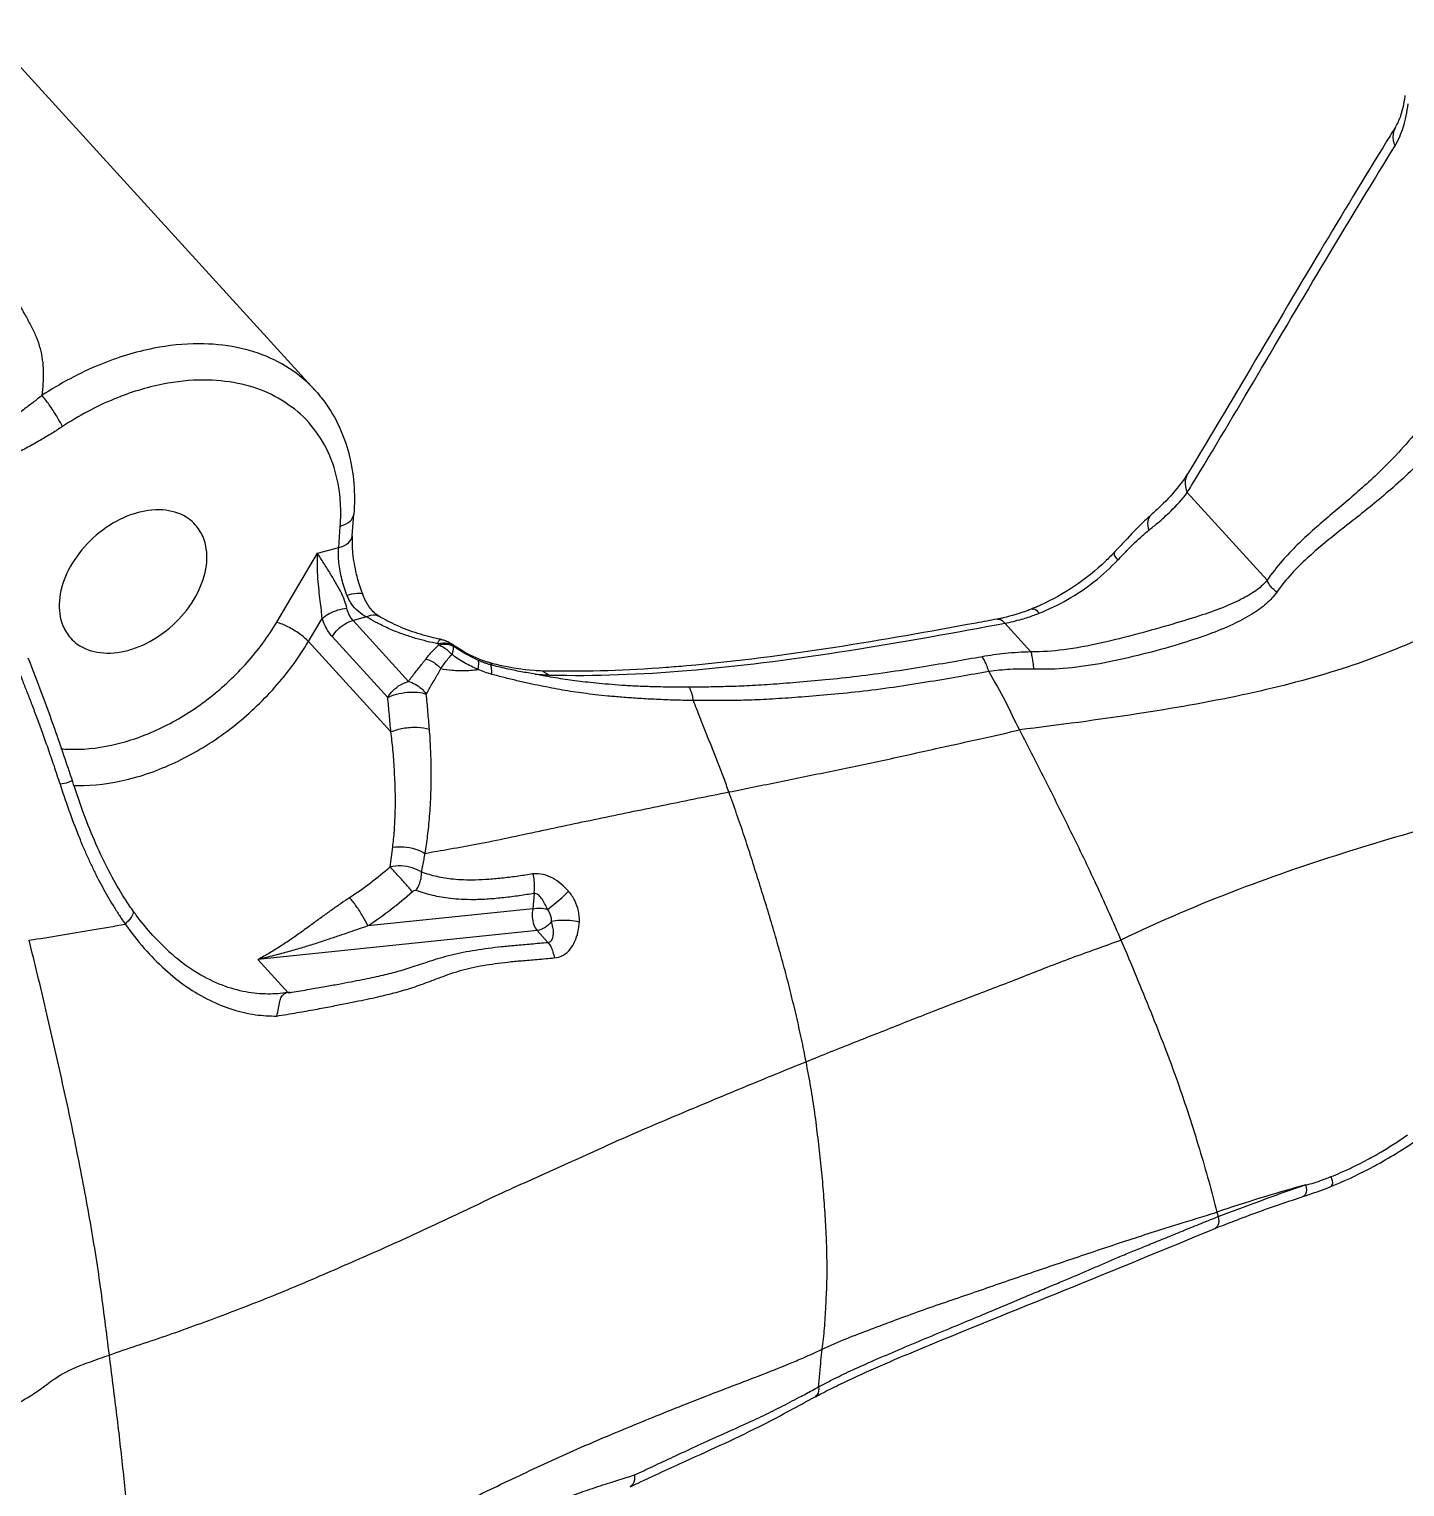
# Model space of a CAD drawing. Header units: inches. Extents: x 179987 to 181505, y -56815 to -55741.
# Drawn here: x 181068.33 to 181082.88, y -56780.22 to -56764.8 of the extents above; entities that cross this region are included whole.
import ezdxf

# ---------------------------------------------------------------- set-up
doc = ezdxf.new("R2010")
doc.units = ezdxf.units.IN
doc.header["$LTSCALE"] = 2
doc.header["$MEASUREMENT"] = 0
doc.layers.get('0').update_dxf_attribs({"linetype": 'CONTINUOUS'})

msp = doc.modelspace()

# ---------------------------------------------------------------- linework, layer by layer
for p, q in [((181071.351, -56768.619), (181067.869, -56764.803)), ((181082.783, -56765.836), (181082.783, -56765.837)), ((181080.585, -56769.503), (181080.584, -56769.504)), ((181081.425, -56770.631), (181080.58, -56769.704)), ((181071.747, -56770.16), (181071.764, -56769.932)), ((181071.603, -56770.286), (181071.62, -56770.058)), ((181070.947, -56771.075), (181071.38, -56770.346)), ((181071.38, -56770.346), (181071.603, -56770.286)), ((181079.808, -56770.336), (181079.808, -56770.336)), ((181071.859, -56770.786), (181071.859, -56770.786)), ((181071.283, -56771.279), (181071.428, -56771.035)), ((181071.898, -56771.019), (181071.755, -56771.057)), ((181072.027, -56771.009), (181072.027, -56771.009)), ((181072.341, -56771.7), (181071.755, -56771.057)), ((181078.927, -56771.389), (181078.649, -56771.085)), ((181071.283, -56771.279), (181072.156, -56772.235)), ((181072.122, -56771.87), (181071.535, -56771.227)), ((181072.663, -56771.315), (181072.651, -56771.302)), ((181072.797, -56771.304), (181072.8, -56771.311)), ((181072.811, -56771.324), (181072.8, -56771.311)), ((181073.206, -56771.505), (181073.225, -56771.53)), ((181073.76, -56771.591), (181073.76, -56771.591)), ((181073.76, -56771.591), (181073.835, -56771.633)), ((181073.67, -56773.943), (181073.658, -56774.106)), ((181073.658, -56774.106), (181071.911, -56774.287)), ((181069.638, -56774.387), (181069.638, -56774.387)), ((181073.703, -56774.335), (181070.748, -56774.641)), ((181073.816, -56774.46), (181073.703, -56774.335)), ((181071.07, -56774.994), (181070.748, -56774.641)), ((181080.88, -56777.483), (181080.88, -56777.483)), ((181076.647, -56779.263), (181076.643, -56779.266))]:
    msp.add_line(p, q)
for points, start_tangent, end_tangent in [([(181082.882, -56765.504), (181082.88, -56765.52), (181082.836, -56765.718)], (-0.124983, -0.992159), (-0.312657, -0.949866)), ([(181082.864, -56765.842), (181082.916, -56765.593)], (0.295975, 0.955196), (0.125136, 0.99214)), ([(181082.836, -56765.718), (181082.783, -56765.836)], (-0.312657, -0.949866), (-0.51662, -0.856215)), ([(181082.783, -56765.837), (181082.692, -56765.985)], (-0.525711, -0.850663), (-0.524252, -0.851563)), ([(181082.784, -56765.837), (181082.757, -56765.914), (181082.778, -56766.037)], (-0.520727, -0.853723), (0.412924, -0.910765)), ([(181082.778, -56766.037), (181082.864, -56765.842)], (0.525481, 0.850805), (0.295975, 0.955196)), ([(181082.692, -56765.985), (181081.989, -56767.143), (181081.206, -56768.465), (181080.585, -56769.503)], (-0.524252, -0.851563), (-0.52121, -0.853428)), ([(181080.67, -56769.555), (181081.366, -56768.389), (181082.088, -56767.173), (181082.778, -56766.037)], (0.519883, 0.854237), (0.524832, 0.851206)), ([(181067.55, -56766.793), (181067.618, -56766.875), (181067.692, -56766.967), (181067.773, -56767.071), (181067.861, -56767.187), (181067.955, -56767.314), (181068.05, -56767.448), (181068.141, -56767.584), (181068.221, -56767.714), (181068.291, -56767.835), (181068.353, -56767.951), (181068.406, -56768.064), (181068.444, -56768.18), (181068.468, -56768.299), (181068.477, -56768.423), (181068.474, -56768.551), (181068.463, -56768.677)], (0.633994, -0.773338), (-0.106397, -0.994324)), ([(181083.891, -56766.807), (181083.801, -56767.334), (181083.657, -56767.857), (181083.456, -56768.347), (181083.226, -56768.755), (181082.999, -56769.067), (181082.786, -56769.311), (181082.589, -56769.508), (181082.407, -56769.675), (181082.235, -56769.824), (181082.069, -56769.965), (181081.906, -56770.106), (181081.744, -56770.256), (181081.584, -56770.426), (181081.425, -56770.631)], (-0.12424, -0.992252), (-0.560891, -0.82789)), ([(181084.267, -56766.9), (181084.135, -56767.462), (181083.941, -56768.012), (181083.694, -56768.517), (181083.426, -56768.929), (181083.173, -56769.24), (181082.941, -56769.48), (181082.73, -56769.673), (181082.537, -56769.836), (181082.356, -56769.98), (181082.184, -56770.116), (181082.015, -56770.253), (181081.849, -56770.397), (181081.685, -56770.56), (181081.527, -56770.757)], (-0.181689, -0.983356), (-0.575238, -0.817986)), ([(181071.35, -56768.618), (181071.19, -56768.47), (181070.879, -56768.281), (181070.526, -56768.169), (181070.125, -56768.13), (181069.647, -56768.178), (181069.077, -56768.351), (181068.463, -56768.677)], (-0.675035, 0.737786), (-0.834905, -0.550394)), ([(181071.138, -56768.822), (181071.134, -56768.819), (181070.854, -56768.649), (181070.536, -56768.549), (181070.175, -56768.513), (181069.744, -56768.557), (181069.231, -56768.713), (181068.68, -56769.006)], (-0.780621, 0.625004), (-0.834907, -0.550391)), ([(181068.463, -56768.677), (181068.371, -56768.75), (181068.268, -56768.828), (181068.154, -56768.908), (181068.031, -56768.987), (181067.906, -56769.059), (181067.784, -56769.119)], (-0.778751, -0.627333), (-0.911548, -0.411194)), ([(181068.68, -56769.006), (181068.62, -56768.896), (181068.541, -56768.775), (181068.463, -56768.677)], (-0.415209, 0.909726), (-0.673911, 0.738813)), ([(181071.35, -56768.619), (181071.457, -56768.749), (181071.709, -56769.287), (181071.764, -56769.932)], (0.675714, -0.737164), (-0.073623, -0.997286)), ([(181071.611, -56769.694), (181071.525, -56769.354), (181071.363, -56769.057), (181071.138, -56768.822)], (-0.131116, 0.991367), (-0.780621, 0.625004)), ([(181068.68, -56769.006), (181068.572, -56769.075), (181068.45, -56769.148), (181068.316, -56769.224), (181068.169, -56769.298), (181068.017, -56769.365), (181067.869, -56769.419)], (-0.834893, -0.550412), (-0.949591, -0.313493)), ([(181080.584, -56769.504), (181080.523, -56769.594), (181080.496, -56769.629)], (-0.522626, -0.852562), (-0.616861, -0.787072)), ([(181080.584, -56769.504), (181080.558, -56769.58), (181080.58, -56769.704)], (-0.512627, -0.858612), (0.41487, -0.909881)), ([(181080.496, -56769.629), (181080.301, -56769.844)], (-0.616861, -0.787072), (-0.717875, -0.696172)), ([(181080.58, -56769.704), (181080.67, -56769.555)], (0.523062, 0.852295), (0.519883, 0.854237)), ([(181071.625, -56769.936), (181071.611, -56769.694)], (0.009258, 0.999957), (-0.131116, 0.991367)), ([(181080.405, -56769.9), (181080.58, -56769.704)], (0.716143, 0.697953), (0.596765, 0.802416)), ([(181070.085, -56770.043), (181070.017, -56769.981), (181069.775, -56769.891), (181069.481, -56769.915), (181069.179, -56770.05), (181068.914, -56770.276), (181068.728, -56770.557), (181068.648, -56770.851)], (-0.671757, 0.740772), (-0.073623, -0.997286)), ([(181071.62, -56770.058), (181071.625, -56769.936)], (0.073623, 0.997286), (0.009258, 0.999957)), ([(181071.724, -56770.006), (181071.764, -56769.932)], (0.726504, 0.687163), (0.082072, 0.996626)), ([(181080.196, -56769.941), (181080.156, -56769.977), (181080.099, -56770.031)], (-0.750344, -0.661047), (-0.714752, -0.699378)), ([(181080.196, -56769.941), (181080.162, -56770.007), (181080.172, -56770.102)], (-0.751325, -0.659932), (0.290325, -0.956928)), ([(181080.301, -56769.844), (181080.196, -56769.941)], (-0.717875, -0.696172), (-0.750323, -0.661072)), ([(181080.268, -56770.024), (181080.405, -56769.9)], (0.763821, 0.645428), (0.716143, 0.697953)), ([(181070.207, -56770.435), (181070.168, -56770.173), (181070.085, -56770.043)], (0.073623, 0.997286), (-0.671757, 0.740772)), ([(181071.62, -56770.058), (181071.724, -56770.006)], (0.966192, 0.257823), (0.726504, 0.687163)), ([(181080.099, -56770.031), (181079.892, -56770.247)], (-0.714752, -0.699378), (-0.681643, -0.731685)), ([(181080.103, -56770.16), (181080.172, -56770.102)], (0.745967, 0.665983), (0.788576, 0.614937)), ([(181080.172, -56770.102), (181080.268, -56770.024)], (0.788591, 0.614918), (0.763821, 0.645428)), ([(181071.603, -56770.286), (181071.707, -56770.234), (181071.747, -56770.16)], (0.966192, 0.257823), (0.082074, 0.996626)), ([(181071.747, -56770.16), (181071.75, -56770.343)], (-0.073623, -0.997286), (0.095774, -0.995403)), ([(181079.892, -56770.247), (181079.808, -56770.336)], (-0.681643, -0.731685), (-0.684766, -0.728763)), ([(181079.942, -56770.317), (181080.027, -56770.231), (181080.103, -56770.16)], (0.695644, 0.718386), (0.745967, 0.665983)), ([(181068.769, -56771.244), (181068.838, -56771.305), (181069.079, -56771.396), (181069.374, -56771.372), (181069.676, -56771.237), (181069.941, -56771.011), (181070.127, -56770.73), (181070.207, -56770.435)], (0.671757, -0.740772), (0.073623, 0.997286)), ([(181071.428, -56771.035), (181071.42, -56770.949), (181071.408, -56770.849), (181071.395, -56770.736), (181071.384, -56770.612), (181071.378, -56770.48), (181071.38, -56770.346)], (-0.066923, 0.997758), (0.059828, 0.998209)), ([(181071.509, -56770.551), (181071.443, -56770.447), (181071.38, -56770.346)], (-0.529074, 0.848575), (-0.521709, 0.853124)), ([(181071.606, -56770.445), (181071.601, -56770.362), (181071.603, -56770.286)], (-0.100351, 0.994952), (0.073623, 0.997286)), ([(181071.75, -56770.343), (181071.789, -56770.565)], (0.095774, -0.995403), (0.237796, -0.971315)), ([(181079.715, -56770.43), (181079.387, -56770.694)], (-0.72375, -0.690062), (-0.829419, -0.558628)), ([(181079.596, -56770.644), (181079.847, -56770.416)], (0.787179, 0.616725), (0.689772, 0.724027)), ([(181079.808, -56770.336), (181079.715, -56770.43)], (-0.684791, -0.72874), (-0.72375, -0.690062)), ([(181079.814, -56770.342), (181079.807, -56770.35), (181079.847, -56770.416)], (-0.749695, -0.661783), (0.613408, -0.789766)), ([(181079.847, -56770.416), (181079.942, -56770.317)], (0.689754, 0.724044), (0.695644, 0.718386)), ([(181071.571, -56770.654), (181071.509, -56770.551)], (-0.500766, 0.865583), (-0.529074, 0.848575)), ([(181071.618, -56770.532), (181071.606, -56770.445)], (-0.174, 0.984746), (-0.100351, 0.994952)), ([(181071.661, -56770.705), (181071.637, -56770.62), (181071.618, -56770.532)], (-0.307309, 0.95161), (-0.174, 0.984746)), ([(181071.789, -56770.565), (181071.841, -56770.739)], (0.237796, -0.971315), (0.342424, -0.939546)), ([(181084.245, -56770.528), (181083.874, -56770.792), (181083.056, -56771.243), (181082.159, -56771.585), (181081.163, -56771.844), (181080.051, -56772.044), (181078.805, -56772.213)], (-0.792438, -0.609952), (-0.99268, -0.120771)), ([(181071.666, -56770.845), (181071.625, -56770.753), (181071.571, -56770.654)], (-0.360285, 0.932842), (-0.500766, 0.865583)), ([(181071.691, -56770.787), (181071.661, -56770.705)], (-0.372846, 0.927893), (-0.307309, 0.95161)), ([(181071.841, -56770.739), (181071.859, -56770.786)], (0.342424, -0.939546), (0.372846, -0.927893)), ([(181081.425, -56770.631), (181081.322, -56770.728), (181081.175, -56770.82), (181080.983, -56770.909), (181080.737, -56770.998), (181080.428, -56771.094), (181080.058, -56771.198), (181079.658, -56771.297), (181079.272, -56771.366), (181078.927, -56771.389)], (-0.639684, -0.768638), (-0.999999, 0.001523)), ([(181079.387, -56770.694), (181079.026, -56770.895), (181078.984, -56770.914)], (-0.829419, -0.558628), (-0.919462, -0.393178)), ([(181079.313, -56770.835), (181079.596, -56770.644)], (0.866842, 0.498583), (0.787179, 0.616725)), ([(181088.401, -56770.712), (181087.453, -56771.492), (181086.488, -56772.073), (181085.499, -56772.509), (181084.476, -56772.856), (181083.411, -56773.167), (181082.296, -56773.497), (181081.121, -56773.902), (181079.879, -56774.436)], (-0.723981, -0.68982), (-0.90075, -0.434338)), ([(181081.527, -56770.757), (181081.485, -56770.72), (181081.451, -56770.678), (181081.425, -56770.631)], (-0.801793, 0.597602), (-0.399341, 0.916802)), ([(181068.648, -56770.851), (181068.686, -56771.114), (181068.769, -56771.244)], (-0.073623, -0.997286), (0.671757, -0.740772)), ([(181071.691, -56770.926), (181071.666, -56770.845)], (-0.210629, 0.977566), (-0.360285, 0.932842)), ([(181071.691, -56770.787), (181071.801, -56770.768), (181071.857, -56770.782), (181071.858, -56770.787)], (0.966192, 0.257823), (0.155332, -0.987862)), ([(181071.725, -56770.857), (181071.691, -56770.787)], (-0.506089, 0.862481), (-0.37303, 0.927819)), ([(181071.739, -56770.879), (181071.725, -56770.857)], (-0.555765, 0.831339), (-0.506089, 0.862481)), ([(181071.898, -56771.019), (181071.808, -56770.958), (181071.739, -56770.879)], (-0.899187, 0.437565), (-0.555765, 0.831339)), ([(181071.881, -56770.835), (181071.859, -56770.786)], (-0.440668, 0.89767), (-0.373556, 0.927608)), ([(181071.939, -56770.929), (181071.881, -56770.835)], (-0.622426, 0.782679), (-0.440668, 0.89767)), ([(181081.527, -56770.757), (181081.419, -56770.876), (181081.264, -56770.989), (181081.062, -56771.097), (181080.805, -56771.203), (181080.484, -56771.31), (181080.106, -56771.414), (181079.703, -56771.504), (181079.312, -56771.56), (181078.957, -56771.571)], (-0.57536, -0.8179), (-0.999328, 0.036655)), ([(181079.012, -56770.98), (181079.313, -56770.835)], (0.93, 0.367559), (0.866842, 0.498583)), ([(181071.428, -56771.035), (181071.504, -56770.983), (181071.595, -56770.945), (181071.691, -56770.926)], (0.747702, 0.664035), (0.996059, 0.088693)), ([(181071.535, -56771.227), (181071.495, -56771.175), (181071.459, -56771.111), (181071.428, -56771.035)], (-0.674001, 0.73873), (-0.309504, 0.950898)), ([(181071.755, -56771.057), (181071.728, -56771.022), (181071.707, -56770.979), (181071.691, -56770.926)], (-0.673963, 0.738765), (-0.211149, 0.977454)), ([(181071.898, -56771.019), (181071.993, -56770.997), (181072.026, -56771.01)], (0.88261, 0.470105), (0.84635, -0.532627)), ([(181071.991, -56771.073), (181071.898, -56771.019)], (-0.880803, 0.473482), (-0.850545, 0.525903)), ([(181072.027, -56771.009), (181071.969, -56770.963), (181071.939, -56770.929)], (-0.848905, 0.528546), (-0.622426, 0.782679)), ([(181072.218, -56771.109), (181072.027, -56771.009)], (-0.912614, 0.408822), (-0.850545, 0.525902)), ([(181078.57, -56771.041), (181078.347, -56771.083)], (-0.982868, -0.18431), (-0.983201, -0.182527)), ([(181078.633, -56771.028), (181078.594, -56771.037), (181078.57, -56771.041)], (-0.975695, -0.219133), (-0.982896, -0.184161)), ([(181078.571, -56771.043), (181078.585, -56771.041), (181078.649, -56771.085)], (0.962166, 0.272464), (0.629376, -0.777101)), ([(181078.896, -56770.949), (181078.633, -56771.028)], (-0.935727, -0.352725), (-0.975695, -0.219133)), ([(181078.649, -56771.085), (181078.831, -56771.042)], (0.983926, 0.178576), (0.960855, 0.27705)), ([(181078.831, -56771.042), (181078.962, -56770.999)], (0.960855, 0.27705), (0.939346, 0.342972)), ([(181078.939, -56770.932), (181078.896, -56770.949)], (-0.927835, -0.37299), (-0.935727, -0.352725)), ([(181078.984, -56770.914), (181078.939, -56770.932)], (-0.919462, -0.393178), (-0.927669, -0.373405)), ([(181078.941, -56770.937), (181078.955, -56770.932), (181079.012, -56770.98)], (0.875944, 0.482413), (0.623369, -0.781928)), ([(181078.962, -56770.999), (181079.012, -56770.98)], (0.939346, 0.342972), (0.930006, 0.367545)), ([(181068.665, -56772.412), (181068.848, -56772.418), (181069.314, -56772.347), (181069.789, -56772.16), (181070.24, -56771.871), (181070.635, -56771.5), (181070.947, -56771.075)], (0.996208, -0.087008), (0.510663, 0.859781)), ([(181071.283, -56771.279), (181071.189, -56771.198), (181071.066, -56771.123), (181070.947, -56771.075)], (-0.673906, 0.738817), (-0.96202, 0.272978)), ([(181071.535, -56771.227), (181071.594, -56771.152), (181071.67, -56771.093), (181071.755, -56771.057)], (0.510663, 0.859781), (0.966192, 0.257823)), ([(181072.291, -56771.204), (181072.161, -56771.154), (181072.029, -56771.092), (181071.991, -56771.073)], (-0.94277, 0.333444), (-0.880803, 0.473482)), ([(181072.441, -56771.194), (181072.218, -56771.109)], (-0.95419, 0.299202), (-0.912614, 0.408822)), ([(181072.416, -56771.245), (181072.291, -56771.204)], (-0.959204, 0.282716), (-0.94277, 0.333444)), ([(181072.664, -56771.252), (181072.441, -56771.194)], (-0.97881, 0.204771), (-0.95419, 0.299202)), ([(181073.835, -56771.633), (181075.286, -56771.586), (181076.901, -56771.389), (181078.58, -56771.098)], (0.999696, -0.024664), (0.982977, 0.183728)), ([(181078.347, -56771.083), (181076.855, -56771.341), (181075.283, -56771.537)], (-0.983201, -0.182527), (-0.996268, -0.086312)), ([(181078.58, -56771.098), (181078.649, -56771.085)], (0.982977, 0.183728), (0.982887, 0.184211)), ([(181068.904, -56772.801), (181069.432, -56772.721), (181069.97, -56772.51), (181070.48, -56772.183), (181070.928, -56771.763), (181071.283, -56771.279)], (0.999672, 0.025591), (0.510663, 0.859781)), ([(181072.537, -56771.277), (181072.416, -56771.245)], (-0.971537, 0.23689), (-0.959204, 0.282716)), ([(181072.526, -56771.463), (181072.567, -56771.412), (181072.613, -56771.363), (181072.663, -56771.315)], (0.612338, 0.790596), (0.750043, 0.661389)), ([(181072.651, -56771.302), (181072.537, -56771.277)], (-0.98081, 0.194966), (-0.971537, 0.23689)), ([(181072.651, -56771.302), (181072.684, -56771.257), (181072.688, -56771.259)], (0.41881, 0.908074), (0.828755, -0.559612)), ([(181072.651, -56771.302), (181072.705, -56771.294), (181072.756, -56771.297)], (0.966192, 0.257823), (0.982336, -0.187126)), ([(181072.663, -56771.315), (181072.717, -56771.306), (181072.767, -56771.309)], (0.966192, 0.257823), (0.982398, -0.186801)), ([(181072.663, -56771.315), (181072.712, -56771.34), (181072.759, -56771.374)], (0.929237, -0.369484), (0.754629, -0.656151)), ([(181072.689, -56771.257), (181072.664, -56771.252)], (-0.98081, 0.194966), (-0.97881, 0.204771)), ([(181072.689, -56771.257), (181072.733, -56771.269), (181072.774, -56771.289)], (0.98081, -0.194966), (0.864866, -0.502003)), ([(181072.756, -56771.297), (181072.8, -56771.311)], (0.982336, -0.187126), (0.892198, -0.451644)), ([(181072.767, -56771.309), (181072.792, -56771.316)], (0.982398, -0.186801), (0.943141, -0.332394)), ([(181072.774, -56771.289), (181072.797, -56771.303)], (0.864866, -0.502003), (0.813347, -0.581779)), ([(181072.792, -56771.316), (181072.811, -56771.324)], (0.943141, -0.332394), (0.892198, -0.451644)), ([(181072.816, -56771.317), (181072.797, -56771.303)], (-0.821534, 0.57016), (-0.813315, 0.581824)), ([(181072.8, -56771.311), (181072.842, -56771.342)], (0.801392, -0.59814), (0.81335, -0.581775)), ([(181072.885, -56771.372), (181072.848, -56771.349), (181072.811, -56771.324)], (-0.850763, 0.525549), (-0.818946, 0.57387)), ([(181072.811, -56771.324), (181072.815, -56771.347), (181072.811, -56771.378)], (0.36578, -0.930701), (-0.207547, -0.978225)), ([(181072.848, -56771.338), (181072.816, -56771.317)], (-0.83483, 0.550508), (-0.821534, 0.57016)), ([(181072.842, -56771.342), (181072.885, -56771.372)], (0.81335, -0.581775), (0.834536, -0.550954)), ([(181073.088, -56771.465), (181072.848, -56771.338)], (-0.929038, 0.369984), (-0.83483, 0.550508)), ([(181068.13, -56771.377), (181068.173, -56771.482), (181068.217, -56771.589), (181068.261, -56771.701), (181068.308, -56771.819), (181068.357, -56771.946), (181068.409, -56772.085), (181068.465, -56772.237), (181068.525, -56772.404)], (0.383853, -0.923394), (0.331628, -0.94341)), ([(181068.79, -56772.764), (181068.6, -56772.203), (181068.319, -56771.456)], (-0.306768, 0.951784), (-0.376195, 0.92654)), ([(181072.341, -56771.7), (181072.377, -56771.652), (181072.414, -56771.604), (181072.452, -56771.557), (181072.489, -56771.51), (181072.526, -56771.463)], (0.592612, 0.805488), (0.6107, 0.791862)), ([(181072.526, -56771.463), (181072.584, -56771.486), (181072.638, -56771.521), (181072.685, -56771.564)], (0.958759, -0.284221), (0.673475, -0.73921)), ([(181072.685, -56771.564), (181072.72, -56771.513), (181072.759, -56771.463), (181072.8, -56771.416)], (0.547859, 0.836571), (0.689533, 0.724255)), ([(181072.759, -56771.374), (181072.8, -56771.416)], (0.754629, -0.656151), (0.652485, -0.757801)), ([(181072.811, -56771.378), (181072.8, -56771.416)], (-0.207547, -0.978225), (-0.327147, -0.944973)), ([(181072.865, -56771.461), (181072.8, -56771.416)], (-0.836553, 0.547886), (-0.805128, 0.593101)), ([(181073.079, -56771.574), (181073.004, -56771.541), (181072.933, -56771.503), (181072.865, -56771.461)], (-0.925591, 0.378524), (-0.836553, 0.547886)), ([(181072.919, -56771.393), (181072.901, -56771.383), (181072.885, -56771.372)], (-0.870264, 0.492585), (-0.829475, 0.558544)), ([(181072.999, -56771.438), (181072.919, -56771.393)], (-0.886152, 0.463396), (-0.856363, 0.516374)), ([(181073.081, -56771.478), (181072.999, -56771.438)], (-0.913155, 0.407613), (-0.886152, 0.463396)), ([(181073.079, -56771.574), (181073.083, -56771.534), (181073.084, -56771.5)], (0.160333, 0.987063), (-0.05807, 0.998313)), ([(181073.084, -56771.5), (181073.081, -56771.478)], (-0.05807, 0.998313), (-0.220342, 0.975423)), ([(181073.107, -56771.489), (181073.081, -56771.478)], (-0.926238, 0.37694), (-0.913188, 0.407539)), ([(181073.125, -56771.48), (181073.088, -56771.465)], (-0.941818, 0.336123), (-0.929038, 0.369984)), ([(181073.165, -56771.512), (181073.136, -56771.5), (181073.107, -56771.489)], (-0.944862, 0.327469), (-0.926238, 0.37694)), ([(181073.163, -56771.492), (181073.125, -56771.48)], (-0.953704, 0.300746), (-0.941818, 0.336123)), ([(181073.206, -56771.505), (181073.163, -56771.492)], (-0.965883, 0.258979), (-0.953704, 0.300746)), ([(181073.191, -56771.52), (181073.165, -56771.512)], (-0.953429, 0.301617), (-0.944862, 0.327469)), ([(181073.296, -56771.528), (181073.206, -56771.505)], (-0.973373, 0.229226), (-0.965542, 0.260248)), ([(181078.41, -56771.44), (181078.113, -56771.492), (181077.792, -56771.547), (181077.449, -56771.6), (181077.092, -56771.648), (181076.751, -56771.685), (181076.443, -56771.712), (181076.168, -56771.733), (181075.92, -56771.748), (181075.696, -56771.756), (181075.493, -56771.76), (181075.31, -56771.761)], (-0.984824, -0.173555), (-0.999997, -0.002262)), ([(181078.927, -56771.389), (181078.653, -56771.406), (181078.41, -56771.44)], (-0.999671, -0.025663), (-0.984634, -0.174631)), ([(181078.481, -56771.597), (181078.461, -56771.536), (181078.437, -56771.483), (181078.41, -56771.44)], (-0.256042, 0.966666), (-0.623415, 0.781891)), ([(181078.957, -56771.571), (181078.95, -56771.501), (181078.94, -56771.438), (181078.927, -56771.389)], (-0.062081, 0.998071), (-0.323349, 0.94628)), ([(181072.53, -56771.834), (181072.56, -56771.78), (181072.591, -56771.727), (181072.623, -56771.673), (181072.654, -56771.619), (181072.685, -56771.564)], (0.476921, 0.878946), (0.47741, 0.878681)), ([(181072.685, -56771.564), (181072.8, -56771.581), (181072.879, -56771.585)], (0.979545, -0.201226), (0.999784, -0.020778)), ([(181072.879, -56771.585), (181072.921, -56771.586), (181072.999, -56771.582), (181073.079, -56771.574)], (0.999784, -0.020778), (0.992678, 0.120787)), ([(181073.148, -56771.602), (181073.079, -56771.574)], (-0.94078, 0.339017), (-0.912915, 0.408149)), ([(181073.223, -56771.626), (181073.148, -56771.602)], (-0.966317, 0.257356), (-0.94078, 0.339017)), ([(181073.212, -56771.526), (181073.191, -56771.52)], (-0.969993, 0.243132), (-0.953429, 0.301617)), ([(181073.223, -56771.626), (181073.222, -56771.583), (181073.217, -56771.547), (181073.212, -56771.526)], (0.017707, 0.999843), (-0.305731, 0.952118)), ([(181073.377, -56771.566), (181073.212, -56771.526)], (-0.975867, 0.218367), (-0.969988, 0.243154)), ([(181073.488, -56771.693), (181073.353, -56771.66), (181073.223, -56771.626)], (-0.972888, 0.231275), (-0.966303, 0.257407)), ([(181073.67, -56771.586), (181073.296, -56771.528)], (-0.997383, 0.072301), (-0.973373, 0.229226)), ([(181073.532, -56771.598), (181073.377, -56771.566)], (-0.983019, 0.183506), (-0.975867, 0.218367)), ([(181073.681, -56771.623), (181073.532, -56771.598)], (-0.988637, 0.150322), (-0.983019, 0.183506)), ([(181073.76, -56771.591), (181073.67, -56771.586)], (-0.999695, 0.0247), (-0.997383, 0.072301)), ([(181073.751, -56771.637), (181073.682, -56771.623)], (-0.981765, 0.190101), (-0.979675, 0.200593)), ([(181073.682, -56771.623), (181073.759, -56771.629)], (0.99537, -0.096116), (0.998105, -0.061529)), ([(181074.103, -56771.694), (181074, -56771.68), (181073.898, -56771.663), (181073.792, -56771.645), (181073.751, -56771.637)], (-0.991699, 0.12858), (-0.981765, 0.190101)), ([(181073.759, -56771.629), (181073.835, -56771.633)], (0.998105, -0.061529), (0.999699, -0.024552)), ([(181073.834, -56771.592), (181073.76, -56771.591)], (-0.999845, 0.01758), (-0.999708, 0.024152)), ([(181075.066, -56771.554), (181073.834, -56771.592)], (-0.997278, -0.073737), (-0.999845, 0.01758)), ([(181075.283, -56771.537), (181075.066, -56771.554)], (-0.996268, -0.086312), (-0.997278, -0.073737)), ([(181078.481, -56771.597), (181078.184, -56771.648), (181077.862, -56771.703), (181077.516, -56771.757), (181077.154, -56771.805), (181076.809, -56771.84), (181076.5, -56771.866), (181076.223, -56771.885), (181075.972, -56771.898), (181075.743, -56771.903), (181075.538, -56771.904), (181075.355, -56771.903)], (-0.985207, -0.17137), (-0.99991, 0.013428)), ([(181078.957, -56771.571), (181078.706, -56771.574), (181078.481, -56771.597)], (-0.999329, 0.036617), (-0.988761, -0.149505)), ([(181078.481, -56771.597), (181078.653, -56771.907), (181078.805, -56772.213)], (0.473085, -0.881017), (0.478393, -0.878146)), ([(181072.122, -56771.87), (181072.181, -56771.795), (181072.257, -56771.736), (181072.341, -56771.7)], (0.510663, 0.859781), (0.966192, 0.257823)), ([(181072.122, -56771.87), (181072.215, -56771.835), (181072.327, -56771.816), (181072.438, -56771.815), (181072.53, -56771.834)], (0.886438, 0.462846), (0.942938, -0.332969)), ([(181072.341, -56771.7), (181072.413, -56771.73), (181072.478, -56771.776), (181072.53, -56771.834)], (0.966408, -0.257012), (0.602201, -0.798344)), ([(181073.617, -56771.723), (181073.488, -56771.693)], (-0.976877, 0.213802), (-0.972888, 0.231275)), ([(181075.355, -56771.903), (181075.138, -56771.898), (181074.942, -56771.89), (181074.763, -56771.88), (181074.6, -56771.868), (181074.451, -56771.855), (181074.317, -56771.841), (181074.196, -56771.826), (181074.082, -56771.81), (181073.971, -56771.792), (181073.858, -56771.771), (181073.74, -56771.748), (181073.617, -56771.723)], (-0.999906, 0.013704), (-0.976877, 0.213802)), ([(181075.31, -56771.761), (181075.105, -56771.761), (181074.92, -56771.757), (181074.752, -56771.751), (181074.598, -56771.742), (181074.456, -56771.731), (181074.327, -56771.719), (181074.21, -56771.707), (181074.103, -56771.694)], (-0.999997, -0.002312), (-0.991699, 0.12858)), ([(181075.355, -56771.903), (181075.345, -56771.848), (181075.329, -56771.8), (181075.31, -56771.761)], (-0.141048, 0.990003), (-0.526664, 0.850074)), ([(181072.156, -56772.235), (181072.147, -56772.144), (181072.139, -56772.051), (181072.131, -56771.96), (181072.122, -56771.87)], (-0.087123, 0.996198), (-0.108, 0.994151)), ([(181072.563, -56772.206), (181072.555, -56772.113), (181072.547, -56772.021), (181072.539, -56771.928), (181072.53, -56771.834)], (-0.08298, 0.996551), (-0.101597, 0.994826)), ([(181075.731, -56772.87), (181075.677, -56772.721), (181075.621, -56772.575), (181075.564, -56772.43), (181075.506, -56772.285), (181075.448, -56772.141), (181075.391, -56771.995), (181075.355, -56771.903)], (-0.34086, 0.940114), (-0.361802, 0.932255)), ([(181072.156, -56772.235), (181072.285, -56772.196), (181072.435, -56772.185), (181072.563, -56772.206)], (0.900483, 0.43489), (0.945733, -0.324946)), ([(181072.175, -56773.454), (181072.184, -56773.368), (181072.192, -56773.281), (181072.197, -56773.19), (181072.201, -56773.092), (181072.203, -56772.981), (181072.202, -56772.862), (181072.198, -56772.743), (181072.192, -56772.631), (181072.185, -56772.524), (181072.177, -56772.423), (181072.167, -56772.327), (181072.156, -56772.235)], (0.11196, 0.993713), (-0.127928, 0.991783)), ([(181072.516, -56773.519), (181072.531, -56773.428), (181072.544, -56773.334), (181072.555, -56773.235), (181072.565, -56773.128), (181072.574, -56773.008), (181072.579, -56772.88), (181072.582, -56772.753), (181072.583, -56772.632), (181072.58, -56772.518), (181072.576, -56772.41), (181072.571, -56772.306), (181072.563, -56772.206)], (0.162037, 0.986785), (-0.082921, 0.996556)), ([(181075.731, -56772.87), (181075.998, -56772.816), (181076.265, -56772.762), (181076.802, -56772.652), (181077.339, -56772.54), (181077.885, -56772.419), (181078.425, -56772.3), (181078.805, -56772.213)], (0.980059, 0.198708), (0.97278, 0.23173)), ([(181078.805, -56772.213), (181079.087, -56772.766), (181079.226, -56773.043), (181079.363, -56773.321), (181079.499, -56773.599), (181079.63, -56773.878), (181079.756, -56774.157), (181079.879, -56774.436)], (0.45917, -0.888349), (0.397417, -0.917638)), ([(181068.525, -56772.404), (181068.588, -56772.588), (181068.655, -56772.788)], (0.331628, -0.94341), (0.309379, -0.950939)), ([(181068.789, -56772.764), (181068.789, -56772.763), (181068.748, -56772.766), (181068.655, -56772.788)], (0.374164, 0.927362), (-0.965189, -0.261555)), ([(181068.655, -56772.788), (181068.719, -56772.977), (181068.781, -56773.151)], (0.309387, -0.950936), (0.347137, -0.937814)), ([(181068.924, -56773.147), (181068.807, -56772.815), (181068.79, -56772.764)], (-0.355362, 0.934729), (-0.306764, 0.951786)), ([(181068.798, -56772.801), (181068.904, -56772.801)], (0.999538, -0.030394), (0.999672, 0.025591)), ([(181072.516, -56773.519), (181072.78, -56773.472), (181073.072, -56773.419), (181073.393, -56773.354), (181073.726, -56773.283), (181074.387, -56773.144), (181075.06, -56773.005), (181075.395, -56772.937), (181075.731, -56772.87)], (0.982996, 0.183628), (0.980075, 0.19863)), ([(181076.548, -56775.722), (181076.499, -56775.481), (181076.445, -56775.24), (181076.387, -56774.999), (181076.325, -56774.758), (181076.259, -56774.519), (181076.19, -56774.28), (181076.118, -56774.043), (181076.044, -56773.806), (181075.97, -56773.57), (181075.893, -56773.334), (181075.813, -56773.101), (181075.731, -56772.87)], (-0.190307, 0.981725), (-0.332147, 0.943228)), ([(181068.781, -56773.151), (181068.84, -56773.305), (181068.894, -56773.438), (181068.946, -56773.556), (181068.997, -56773.666), (181069.049, -56773.772)], (0.347137, -0.937814), (0.453562, -0.891225)), ([(181069.337, -56773.992), (181069.189, -56773.737), (181069.052, -56773.458), (181068.924, -56773.147)], (-0.539264, 0.842137), (-0.355362, 0.934729)), ([(181072.148, -56773.662), (181072.163, -56773.555), (181072.175, -56773.454)], (0.150856, 0.988556), (0.111903, 0.993719)), ([(181072.175, -56773.454), (181072.291, -56773.45), (181072.414, -56773.473), (181072.516, -56773.519)], (0.985945, 0.167073), (0.844101, -0.536184)), ([(181072.481, -56773.718), (181072.494, -56773.649), (181072.506, -56773.583), (181072.516, -56773.519)], (0.193634, 0.981074), (0.161942, 0.9868)), ([(181072.148, -56773.662), (181071.939, -56773.834), (181071.719, -56773.989)], (-0.743612, -0.668611), (-0.841817, -0.539764)), ([(181072.481, -56773.718), (181072.381, -56773.673), (181072.263, -56773.652), (181072.148, -56773.662)], (-0.847348, 0.531038), (-0.978434, -0.206561)), ([(181072.384, -56773.925), (181072.31, -56773.842), (181072.223, -56773.745), (181072.148, -56773.662)], (-0.663076, 0.748552), (-0.673908, 0.738815)), ([(181069.049, -56773.772), (181069.103, -56773.874), (181069.158, -56773.973), (181069.216, -56774.07), (181069.278, -56774.168), (181069.302, -56774.205)], (0.453562, -0.891225), (0.555408, -0.831578)), ([(181072.422, -56773.911), (181072.454, -56773.85), (181072.474, -56773.784), (181072.48, -56773.718)], (0.553076, 0.833131), (-0.006156, 0.999981)), ([(181073.658, -56773.737), (181073.504, -56773.76), (181073.346, -56773.78), (181073.192, -56773.794), (181073.048, -56773.801), (181072.923, -56773.8), (181072.817, -56773.793), (181072.727, -56773.781), (181072.644, -56773.765), (181072.563, -56773.744), (181072.481, -56773.718)], (-0.989171, -0.146769), (-0.943256, 0.332067)), ([(181074.035, -56773.92), (181073.956, -56773.843), (181073.867, -56773.782), (181073.767, -56773.743), (181073.658, -56773.737)], (-0.657574, 0.75339), (-0.989755, -0.142779)), ([(181073.67, -56773.943), (181073.676, -56773.878), (181073.672, -56773.808), (181073.658, -56773.737)], (0.188768, 0.982022), (-0.264514, 0.964382)), ([(181072.384, -56773.925), (181072.155, -56774.115), (181071.911, -56774.287)], (-0.743617, -0.668606), (-0.841817, -0.539764)), ([(181072.422, -56773.911), (181072.398, -56773.915), (181072.384, -56773.925)], (-0.939265, 0.343192), (-0.743638, -0.668582)), ([(181073.67, -56773.943), (181073.514, -56773.967), (181073.35, -56773.988), (181073.188, -56774.003), (181073.035, -56774.009), (181072.9, -56774.006), (181072.786, -56773.997), (181072.688, -56773.982), (181072.598, -56773.964), (181072.51, -56773.94), (181072.422, -56773.911)], (-0.987558, -0.157255), (-0.939176, 0.343437)), ([(181073.811, -56774.112), (181073.782, -56774.048), (181073.75, -56773.996), (181073.712, -56773.958), (181073.67, -56773.943)], (-0.361336, 0.932436), (-0.999968, 0.007961)), ([(181073.811, -56774.112), (181073.884, -56774.056), (181073.963, -56773.988), (181074.035, -56773.92)], (0.815589, 0.578631), (0.706801, 0.707412)), ([(181074.149, -56774.242), (181074.139, -56774.128), (181074.101, -56774.019), (181074.035, -56773.92)], (0.052557, 0.998618), (-0.6576, 0.753368)), ([(181069.425, -56774.122), (181069.337, -56773.992)], (-0.57848, 0.815697), (-0.539264, 0.842137)), ([(181069.425, -56774.122), (181069.429, -56774.148), (181069.403, -56774.201), (181069.344, -56774.267)], (0.514082, -0.857741), (-0.721022, -0.692912)), ([(181069.462, -56774.172), (181069.425, -56774.122)], (-0.594932, 0.803776), (-0.578088, 0.815975)), ([(181071.719, -56773.989), (181071.63, -56774.048), (181071.536, -56774.113), (181071.437, -56774.184), (181071.333, -56774.26), (181071.226, -56774.338), (181071.114, -56774.417), (181070.998, -56774.495), (181070.876, -56774.571), (181070.748, -56774.641)], (-0.841811, -0.539773), (-0.893521, -0.449021)), ([(181071.911, -56774.287), (181071.859, -56774.186), (181071.789, -56774.077), (181071.719, -56773.989)], (-0.39344, 0.91935), (-0.673905, 0.738818)), ([(181073.658, -56774.106), (181073.651, -56774.19), (181073.668, -56774.275), (181073.703, -56774.335)], (-0.242534, -0.970143), (0.673906, -0.738817)), ([(181073.658, -56774.106), (181073.733, -56774.098), (181073.811, -56774.112)], (0.966192, 0.257823), (0.949756, -0.31299)), ([(181073.854, -56774.237), (181073.851, -56774.193), (181073.837, -56774.15), (181073.811, -56774.111)], (0.063725, 0.997967), (-0.656427, 0.754389)), ([(181068.328, -56774.437), (181068.994, -56774.329), (181069.344, -56774.267)], (0.988607, 0.150518), (0.983734, 0.179629)), ([(181069.302, -56774.205), (181069.344, -56774.267)], (0.555408, -0.831578), (0.56826, -0.822849)), ([(181069.344, -56774.267), (181069.547, -56774.524)], (0.58003, -0.814595), (0.659928, -0.751329)), ([(181069.638, -56774.387), (181069.462, -56774.172)], (-0.67421, 0.73854), (-0.594932, 0.803776)), ([(181071.911, -56774.287), (181071.818, -56774.318), (181071.717, -56774.353), (181071.607, -56774.391), (181071.488, -56774.431), (181071.36, -56774.473), (181071.223, -56774.515), (181071.076, -56774.558), (181070.918, -56774.6), (181070.748, -56774.641)], (-0.947356, -0.320182), (-0.976137, -0.217157)), ([(181073.854, -56774.237), (181073.786, -56774.304), (181073.703, -56774.335)], (-0.548184, -0.836358), (-0.994697, -0.102847)), ([(181073.816, -56774.46), (181073.851, -56774.444), (181073.869, -56774.408), (181073.875, -56774.36), (181073.87, -56774.302), (181073.854, -56774.237)], (0.997487, 0.070844), (-0.277279, 0.960789)), ([(181073.854, -56774.237), (181073.943, -56774.225), (181074.048, -56774.227), (181074.149, -56774.242)], (0.973679, 0.227923), (0.976484, -0.21559)), ([(181073.884, -56774.625), (181073.98, -56774.595), (181074.052, -56774.532), (181074.102, -56774.449), (181074.134, -56774.351), (181074.149, -56774.242)], (0.99626, 0.086411), (0.052528, 0.998619)), ([(181069.177, -56778.824), (181069.132, -56778.466), (181069.084, -56778.104), (181069.029, -56777.741), (181068.968, -56777.376), (181068.901, -56777.01), (181068.829, -56776.643), (181068.753, -56776.275), (181068.673, -56775.908), (181068.591, -56775.54), (181068.505, -56775.172), (181068.418, -56774.804), (181068.328, -56774.437)], (-0.120471, 0.992717), (-0.238725, 0.971087)), ([(181069.638, -56774.387), (181069.867, -56774.608), (181070.115, -56774.786), (181070.37, -56774.911), (181070.62, -56774.981), (181070.854, -56775.003), (181071.063, -56774.986)], (0.674035, -0.738699), (0.984088, 0.177681)), ([(181076.548, -56775.722), (181077.06, -56775.517), (181077.572, -56775.315), (181078.083, -56775.114), (181078.599, -56774.918), (181079.099, -56774.722), (181079.621, -56774.528), (181079.879, -56774.436)], (0.926331, 0.376711), (0.942107, 0.335313)), ([(181079.879, -56774.436), (181080.039, -56774.817), (181080.193, -56775.195), (181080.342, -56775.571), (181080.479, -56775.941), (181080.541, -56776.121), (181080.6, -56776.298), (181080.656, -56776.474), (181080.709, -56776.647), (181080.807, -56776.984), (181080.894, -56777.313)], (0.397417, -0.917638), (0.250322, -0.968163)), ([(181069.547, -56774.524), (181069.764, -56774.744), (181069.996, -56774.93), (181070.239, -56775.073), (181070.484, -56775.171), (181070.723, -56775.225), (181070.948, -56775.239)], (0.659928, -0.751329), (0.999881, 0.015429)), ([(181071.108, -56774.988), (181071.293, -56774.956), (181071.458, -56774.927), (181071.604, -56774.901), (181071.734, -56774.876), (181071.851, -56774.853), (181071.955, -56774.832), (181072.05, -56774.811), (181072.138, -56774.79), (181072.222, -56774.768), (181072.306, -56774.744), (181072.391, -56774.717), (181072.48, -56774.688), (181072.575, -56774.656), (181072.68, -56774.624), (181072.795, -56774.592), (181072.92, -56774.564), (181073.052, -56774.541), (181073.186, -56774.521), (181073.325, -56774.505), (181073.473, -56774.491), (181073.637, -56774.476), (181073.816, -56774.46)], (0.98665, 0.162853), (0.996157, 0.087583)), ([(181073.816, -56774.46), (181073.846, -56774.504), (181073.869, -56774.561), (181073.884, -56774.625)], (0.656878, -0.753997), (0.159283, -0.987233)), ([(181070.948, -56775.239), (181071.164, -56775.203), (181071.356, -56775.169), (181071.527, -56775.137), (181071.678, -56775.107), (181071.813, -56775.08), (181071.934, -56775.055), (181072.043, -56775.03), (181072.142, -56775.007), (181072.234, -56774.983), (181072.323, -56774.957), (181072.411, -56774.929), (181072.499, -56774.898), (181072.589, -56774.865), (181072.682, -56774.829), (181072.782, -56774.793), (181072.889, -56774.759), (181073.006, -56774.729), (181073.13, -56774.704), (181073.258, -56774.685), (181073.393, -56774.668), (181073.539, -56774.654), (181073.703, -56774.64), (181073.884, -56774.625)], (0.987325, 0.158712), (0.996872, 0.079033)), ([(181070.948, -56775.239), (181070.968, -56775.155), (181070.982, -56775.085), (181070.998, -56775.035), (181071.026, -56775.004), (181071.081, -56774.983)], (0.28989, 0.95706), (0.968976, 0.247155)), ([(181071.07, -56774.994), (181071.091, -56774.99), (181071.108, -56774.988)], (0.986863, 0.16156), (0.98665, 0.162853)), ([(181069.177, -56778.824), (181069.466, -56778.725), (181069.767, -56778.624), (181070.068, -56778.517), (181070.37, -56778.405), (181070.983, -56778.166), (181071.596, -56777.905), (181072.207, -56777.636), (181072.81, -56777.356), (181073.414, -56777.072), (181074.033, -56776.793), (181074.648, -56776.516), (181075.28, -56776.246), (181075.914, -56775.981), (181076.231, -56775.851), (181076.548, -56775.722)], (0.942052, 0.335468), (0.92597, 0.377596)), ([(181076.718, -56778.763), (181076.732, -56778.653), (181076.743, -56778.542), (181076.757, -56778.309), (181076.768, -56778.073), (181076.769, -56777.828), (181076.763, -56777.577), (181076.748, -56777.32), (181076.729, -56777.06), (181076.704, -56776.797), (181076.674, -56776.531), (181076.64, -56776.264), (181076.598, -56775.994), (181076.548, -56775.722)], (0.125247, 0.992126), (-0.18634, 0.982485)), ([(181082.141, -56777.025), (181082.556, -56776.827), (181083.019, -56776.542)], (0.92348, 0.383648), (0.818057, 0.575137)), ([(181082.486, -56776.758), (181082.647, -56776.667), (181082.787, -56776.58), (181082.91, -56776.496)], (0.882564, 0.470192), (0.81493, 0.579559)), ([(181082.303, -56776.85), (181082.486, -56776.758)], (0.905527, 0.424288), (0.882564, 0.470192)), ([(181082.1, -56776.938), (181082.303, -56776.85)], (0.928078, 0.372387), (0.905527, 0.424288)), ([(181081.783, -56777.039), (181081.359, -56777.163), (181080.894, -56777.313)], (-0.963113, -0.269097), (-0.946773, -0.321903)), ([(181080.907, -56777.36), (181081.365, -56777.189), (181081.778, -56777.042)], (0.929412, 0.369043), (0.950565, 0.310524)), ([(181081.778, -56777.042), (181081.834, -56777.024)], (0.950565, 0.310524), (0.954026, 0.299723)), ([(181081.834, -56777.024), (181081.783, -56777.039)], (-0.963881, -0.266334), (-0.963113, -0.269097)), ([(181081.835, -56777.032), (181081.832, -56777.122), (181081.812, -56777.142)], (0.105758, -0.994392), (-0.878328, -0.478058)), ([(181081.834, -56777.024), (181081.923, -56777.003), (181082.012, -56776.971)], (0.980269, 0.197667), (0.93364, 0.358213)), ([(181081.871, -56777.126), (181082.093, -56777.044), (181082.105, -56777.039)], (0.946692, 0.32214), (0.926717, 0.37576)), ([(181082.012, -56776.971), (181082.07, -56776.949)], (0.93364, 0.358213), (0.935098, 0.35439)), ([(181082.07, -56776.949), (181082.1, -56776.938)], (0.935098, 0.35439), (0.937885, 0.346946)), ([(181082.1, -56776.938), (181082.113, -56777.021), (181082.101, -56777.034)], (0.243102, -0.970001), (-0.815472, -0.578797)), ([(181082.105, -56777.039), (181082.141, -56777.025)], (0.926758, 0.375659), (0.92348, 0.383648)), ([(181081.575, -56777.225), (181081.814, -56777.146)], (0.946018, 0.324113), (0.951315, 0.308219)), ([(181081.814, -56777.146), (181081.871, -56777.126)], (0.951322, 0.308198), (0.946692, 0.32214)), ([(181076.718, -56778.763), (181076.972, -56778.652), (181077.232, -56778.551), (181077.494, -56778.453), (181077.758, -56778.357), (181078.293, -56778.172), (181078.827, -56777.988), (181079.362, -56777.807), (181079.897, -56777.628), (181080.436, -56777.455), (181080.833, -56777.332)], (0.904376, 0.426736), (0.955818, 0.293959)), ([(181080.833, -56777.332), (181080.894, -56777.313)], (0.955818, 0.293959), (0.955985, 0.293417)), ([(181080.841, -56777.387), (181080.907, -56777.36)], (0.92792, 0.372779), (0.928271, 0.371903)), ([(181080.907, -56777.36), (181080.903, -56777.456), (181080.878, -56777.48)], (0.124376, -0.992235), (-0.872163, -0.489215)), ([(181080.894, -56777.313), (181080.901, -56777.336), (181080.907, -56777.36)], (0.260754, -0.965405), (0.251827, -0.967772)), ([(181081.08, -56777.405), (181081.575, -56777.225)], (0.93355, 0.358448), (0.946018, 0.324113)), ([(181076.891, -56779.141), (181077.684, -56778.789), (181079.29, -56778.136), (181080.881, -56777.484)], (0.899395, 0.437138), (0.92591, 0.377743)), ([(181077.042, -56778.981), (181077.268, -56778.88), (181077.527, -56778.769), (181077.809, -56778.65), (181078.094, -56778.531), (181078.352, -56778.424), (181078.58, -56778.328), (181078.782, -56778.243), (181078.961, -56778.168), (181079.122, -56778.101), (181079.268, -56778.04), (181079.405, -56777.982), (181079.534, -56777.927), (181079.659, -56777.873), (181079.786, -56777.819), (181079.917, -56777.763), (181080.058, -56777.705), (181080.212, -56777.642), (181080.377, -56777.575), (181080.55, -56777.504)], (0.908781, 0.417272), (0.926536, 0.376206)), ([(181080.55, -56777.504), (181080.728, -56777.432), (181080.841, -56777.387)], (0.926536, 0.376206), (0.92792, 0.372779)), ([(181080.88, -56777.483), (181081.08, -56777.405)], (0.927979, 0.372634), (0.93355, 0.358448)), ([(181076.482, -56778.869), (181076.718, -56778.763)], (0.918883, 0.394529), (0.904375, 0.426738)), ([(181076.699, -56778.956), (181076.705, -56778.885), (181076.718, -56778.763)], (0.088554, 0.996071), (0.123853, 0.992301)), ([(181067.734, -56779.573), (181067.791, -56779.548), (181067.968, -56779.464), (181068.137, -56779.378), (181068.288, -56779.288), (181068.432, -56779.197), (181068.496, -56779.149), (181068.57, -56779.094), (181068.811, -56778.96), (181068.988, -56778.891), (181069.177, -56778.824)], (0.917539, 0.397645), (0.940016, 0.341131)), ([(181069.436, -56782.029), (181069.435, -56782.012), (181069.433, -56781.882), (181069.436, -56781.748), (181069.433, -56781.472), (181069.421, -56781.19), (181069.404, -56780.902), (181069.38, -56780.611), (181069.352, -56780.317), (181069.321, -56780.021), (181069.288, -56779.723), (181069.253, -56779.425), (181069.215, -56779.126), (181069.177, -56778.824)], (-0.054825, 0.998496), (-0.124332, 0.992241)), ([(181069.848, -56781.963), (181069.932, -56781.906), (181070.519, -56781.586), (181071.119, -56781.277), (181071.723, -56780.971), (181072.333, -56780.674), (181072.939, -56780.375), (181073.549, -56780.083), (181074.169, -56779.8), (181074.803, -56779.533), (181075.445, -56779.276), (181076.093, -56779.027), (181076.411, -56778.899), (181076.482, -56778.869)], (0.818818, 0.574053), (0.918883, 0.394529)), ([(181076.68, -56779.162), (181076.694, -56779.009), (181076.699, -56778.956)], (0.09861, 0.995126), (0.088554, 0.996071)), ([(181076.68, -56779.162), (181076.848, -56779.074), (181077.042, -56778.981)], (0.876246, 0.481863), (0.908781, 0.417272)), ([(181076.276, -56779.375), (181076.476, -56779.271), (181076.612, -56779.198)], (0.89211, 0.451818), (0.879643, 0.475634)), ([(181076.612, -56779.198), (181076.68, -56779.162)], (0.879643, 0.475634), (0.877934, 0.478783)), ([(181076.68, -56779.162), (181076.665, -56779.245), (181076.646, -56779.261)], (0.059302, -0.99824), (-0.862097, -0.506744)), ([(181076.712, -56779.231), (181076.891, -56779.141)], (0.888689, 0.45851), (0.899395, 0.437138)), ([(181074.771, -56780.178), (181075.273, -56779.946), (181076.105, -56779.554), (181076.643, -56779.266)], (0.904727, 0.425991), (0.880158, 0.474681)), ([(181074.927, -56780.002), (181075.143, -56779.901), (181075.377, -56779.792), (181075.623, -56779.68), (181075.859, -56779.574), (181076.074, -56779.475), (181076.276, -56779.375)], (0.905055, 0.425294), (0.89211, 0.451818)), ([(181076.648, -56779.265), (181076.712, -56779.231)], (0.884239, 0.467035), (0.888689, 0.45851)), ([(181074.482, -56780.171), (181074.655, -56780.117)], (0.952683, 0.303965), (0.955346, 0.295491)), ([(181074.655, -56780.117), (181074.732, -56780.093)], (0.955346, 0.295491), (0.955658, 0.294478)), ([(181074.732, -56780.093), (181074.715, -56780.19), (181074.686, -56780.216)], (0.031456, -0.999505), (-0.888452, -0.458969)), ([(181074.732, -56780.093), (181074.927, -56780.002)], (0.90698, 0.421174), (0.905055, 0.425294)), ([(181070.184, -56781.798), (181070.292, -56781.755), (181070.413, -56781.708), (181070.548, -56781.654), (181070.699, -56781.594), (181070.868, -56781.527), (181071.055, -56781.452), (181071.26, -56781.37), (181071.49, -56781.281), (181071.746, -56781.184), (181072.027, -56781.078), (181072.315, -56780.97), (181072.587, -56780.866), (181072.831, -56780.771), (181073.05, -56780.688), (181073.245, -56780.615), (181073.419, -56780.55), (181073.58, -56780.491), (181073.735, -56780.434), (181073.895, -56780.375), (181074.067, -56780.312), (181074.26, -56780.244), (181074.482, -56780.171)], (0.924341, 0.381569), (0.952683, 0.303965)), ([(181074.687, -56780.218), (181074.771, -56780.178)], (0.903527, 0.428531), (0.904727, 0.425991))]:
    msp.add_spline(points, degree=3, dxfattribs=dict(start_tangent=start_tangent, end_tangent=end_tangent))

doc.saveas('drawing.dxf')
